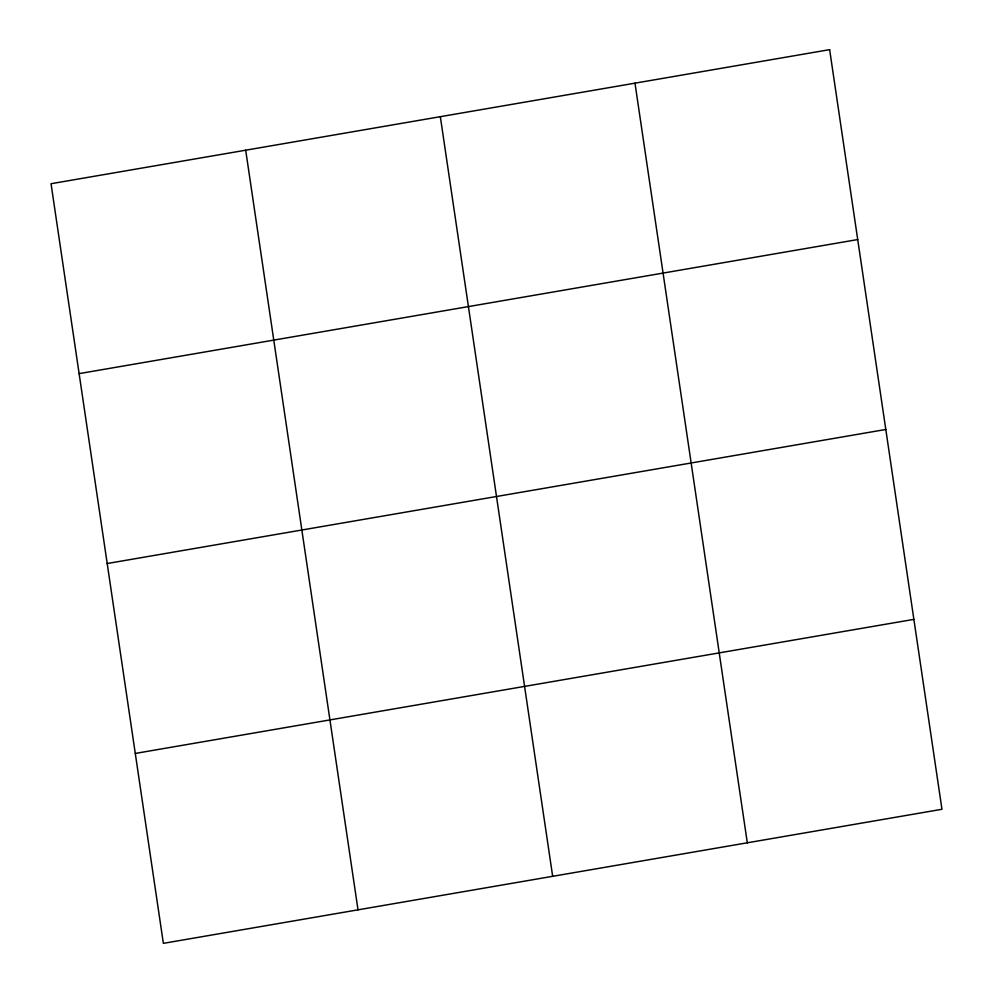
<?xml version="1.0" encoding="UTF-8"?>
<svg xmlns="http://www.w3.org/2000/svg" width="993" height="993" viewBox="0 0 993 993"><rect width="100%" height="100%" fill="white"/><g stroke="black" fill="none" stroke-linecap="round" stroke-linejoin="round"><path stroke-width="1.49" d="M79.117 373.629L857.716 239.561M107.194 563.528L885.806 429.472M135.284 753.439L913.883 619.371M634.986 83.164L747.307 842.796M440.333 116.677L552.667 876.322M245.693 150.204L358.014 909.836M829.639 49.65L51.04 183.717L163.361 943.35L941.96 809.283L829.639 49.65"/></g></svg>
